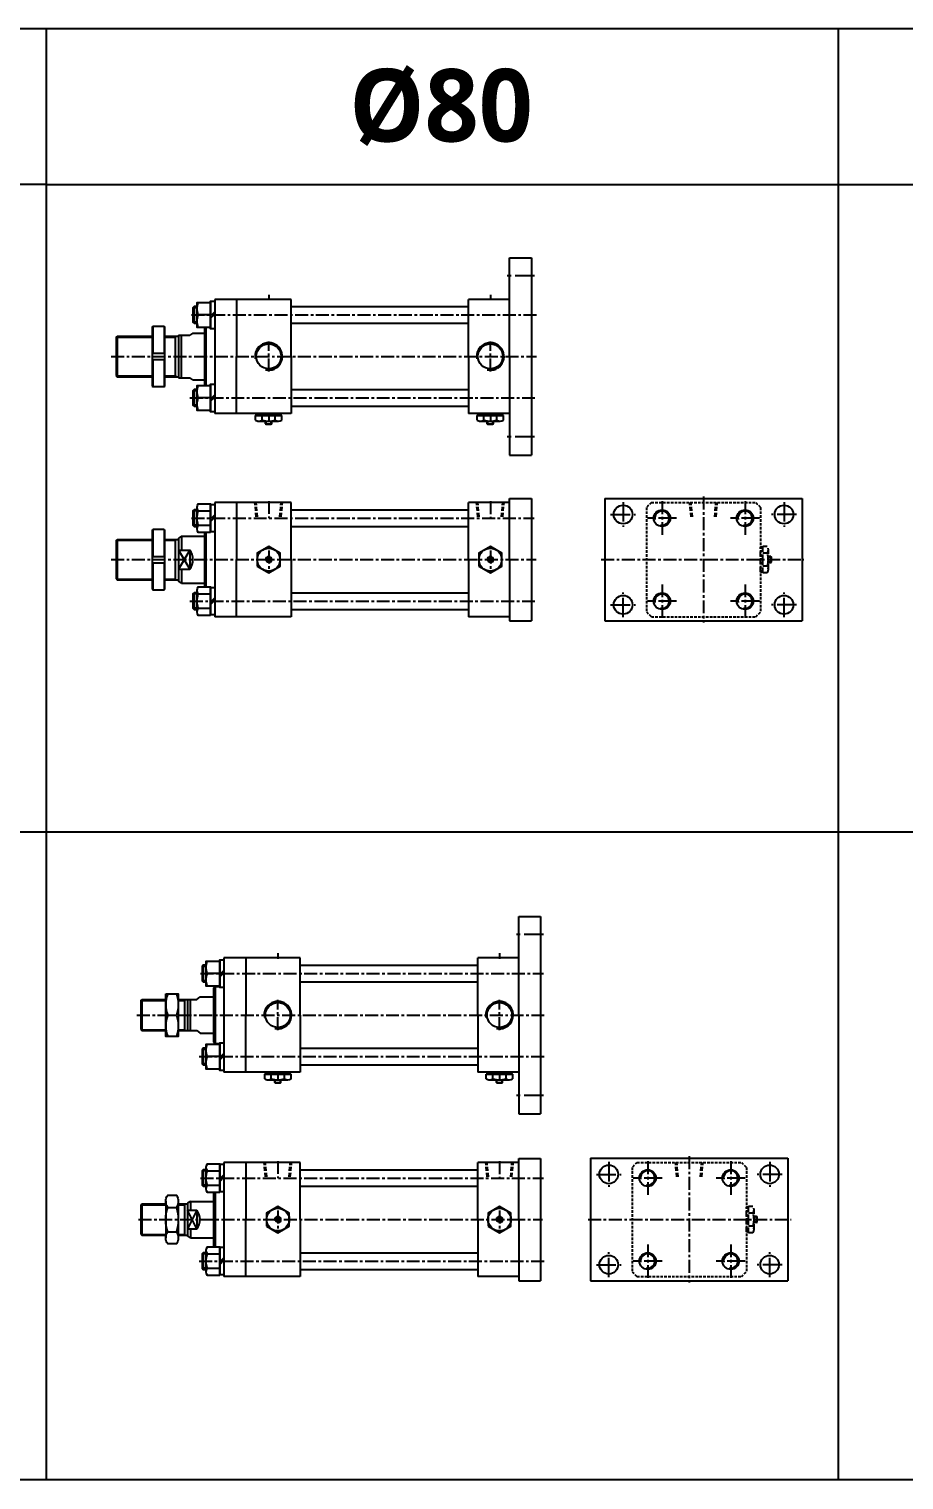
# Model space of a CAD drawing. Extents: x -819 to 8133, y 0 to 3948.
# Drawn here: x 2065 to 2908, y 2550 to 3948 of the extents above; entities that cross this region are included whole.
import ezdxf

# ---------------------------------------------------------------- set-up
doc = ezdxf.new("R2010")
doc.units = 0
doc.header["$LTSCALE"] = 10
doc.header["$MEASUREMENT"] = 0
for name, pattern in [('CENTER', [2, 1.25, -0.25, 0.25, -0.25]), ('CENTERX2', [4, 2.5, -0.5, 0.5, -0.5]), ('HIDDEN', [0.375, 0.25, -0.125]), ('HIDDENX2', [0.75, 0.5, -0.25])]:
    doc.linetypes.add(name, pattern=pattern)
doc.layers.get('0').update_dxf_attribs({"linetype": 'CONTINUOUS'})
for name, color, linetype in [('CEN', 1, 'CENTERX2'), ('CENTER', 1, 'CENTER'), ('DIM', 2, 'CONTINUOUS'), ('ML', 7, 'CONTINUOUS'), ('THIN', 3, 'CONTINUOUS'), ('외형선', 3, 'CONTINUOUS')]:
    doc.layers.add(name, color=color, linetype=linetype)
doc.styles.add('문자', font='romans.shx')

msp = doc.modelspace()

# ---------------------------------------------------------------- linework, layer by layer
for p, q in [((4720.9, 3948.2), (1438, 3948.2)), ((2082, 2550.2), (2082, 3948.2)), ((2844.8, 3948.2), (2844.8, 2550.2)), ((2082, 3798.2), (1438, 3798.2)), ((2082, 3798.2), (2844.8, 3798.2)), ((2844.8, 3798.2), (3744.2, 3798.2)), ((2293.1, 3567.8), (2293.6, 3567.3)), ((2293.1, 3567.8), (2299.1, 3567.8)), ((2293.6, 3567.3), (2298.6, 3567.3)), ((2299.1, 3567.8), (2298.6, 3567.3)), ((2506.6, 3567.8), (2507.1, 3567.3)), ((2506.6, 3567.8), (2512.6, 3567.8)), ((2507.1, 3567.3), (2512.1, 3567.3)), ((2512.6, 3567.8), (2512.1, 3567.3)), ((4720.9, 3174.2), (0, 3174.2)), ((2301.9, 2933.2), (2302.4, 2932.7)), ((2301.9, 2933.2), (2307.9, 2933.2)), ((2302.4, 2932.7), (2307.4, 2932.7)), ((2307.9, 2933.2), (2307.4, 2932.7)), ((2515.4, 2933.2), (2515.9, 2932.7)), ((2515.4, 2933.2), (2521.4, 2933.2)), ((2515.9, 2932.7), (2520.9, 2932.7)), ((2521.4, 2933.2), (2520.9, 2932.7)), ((4720.9, 2550.2), (0, 2550.2))]:
    msp.add_line(p, q)
at = {"color": 7, "linetype": 'Continuous'}
for p, q in [((2283.4, 3571.2), (2283.4, 3575.7)), ((2283.4, 3575.7), (2296.1, 3575.7)), ((2284.1, 3577.7), (2308.1, 3577.7)), ((2284.1, 3575.7), (2284.1, 3577.7)), ((2286.6, 3570.3), (2305.6, 3570.3)), ((2289.7, 3571.2), (2289.7, 3575.7)), ((2293.1, 3567.8), (2293.1, 3570.3)), ((2296.1, 3575.7), (2308.8, 3575.7)), ((2299.1, 3567.8), (2299.1, 3570.3)), ((2302.4, 3571.2), (2302.4, 3575.7)), ((2308.1, 3575.7), (2308.1, 3577.7)), ((2308.8, 3571.2), (2308.8, 3575.7)), ((2496.9, 3571.2), (2496.9, 3575.7)), ((2496.9, 3575.7), (2509.6, 3575.7)), ((2497.6, 3577.7), (2521.6, 3577.7)), ((2497.6, 3575.7), (2497.6, 3577.7)), ((2500.1, 3570.3), (2519.1, 3570.3)), ((2503.2, 3571.2), (2503.2, 3575.7)), ((2506.6, 3567.8), (2506.6, 3570.3)), ((2509.6, 3575.7), (2522.3, 3575.7)), ((2512.6, 3567.8), (2512.6, 3570.3)), ((2515.9, 3571.2), (2515.9, 3575.7)), ((2521.6, 3575.7), (2521.6, 3577.7)), ((2522.3, 3571.2), (2522.3, 3575.7)), ((2292.2, 2936.7), (2292.2, 2941.1)), ((2292.2, 2941.1), (2304.9, 2941.1)), ((2292.9, 2943.1), (2316.9, 2943.1)), ((2292.9, 2941.1), (2292.9, 2943.1)), ((2298.6, 2936.7), (2298.6, 2941.1)), ((2304.9, 2941.1), (2317.6, 2941.1)), ((2311.3, 2936.7), (2311.3, 2941.1)), ((2316.9, 2941.1), (2316.9, 2943.1)), ((2317.6, 2936.7), (2317.6, 2941.1)), ((2505.7, 2936.7), (2505.7, 2941.1)), ((2505.7, 2941.1), (2518.4, 2941.1)), ((2506.4, 2943.1), (2530.4, 2943.1)), ((2506.4, 2941.1), (2506.4, 2943.1)), ((2512.1, 2936.7), (2512.1, 2941.1)), ((2518.4, 2941.1), (2531.1, 2941.1)), ((2524.8, 2936.7), (2524.8, 2941.1)), ((2530.4, 2941.1), (2530.4, 2943.1)), ((2531.1, 2936.7), (2531.1, 2941.1)), ((2295.4, 2935.7), (2314.4, 2935.7)), ((2301.9, 2933.2), (2301.9, 2935.7)), ((2307.9, 2933.2), (2307.9, 2935.7)), ((2508.9, 2935.7), (2527.9, 2935.7)), ((2515.4, 2933.2), (2515.4, 2935.7)), ((2521.4, 2933.2), (2521.4, 2935.7))]:
    msp.add_line(p, q, dxfattribs=at)
for points in [[(2285.1, 3430.6), (2296.1, 3424.2), (2307.1, 3430.6), (2307.1, 3443.3), (2296.1, 3449.6), (2285.1, 3443.3)], [(2498.6, 3430.6), (2509.6, 3424.2), (2520.6, 3430.6), (2520.6, 3443.3), (2509.6, 3449.6), (2498.6, 3443.3)], [(2295.2, 3438.4), (2294.4, 3436.9), (2295.2, 3435.4), (2297, 3435.4), (2297.8, 3436.9), (2297, 3438.4)], [(2508.7, 3438.4), (2507.9, 3436.9), (2508.7, 3435.4), (2510.5, 3435.4), (2511.3, 3436.9), (2510.5, 3438.4)], [(2293.9, 2794.7), (2304.9, 2788.4), (2315.9, 2794.7), (2315.9, 2807.4), (2304.9, 2813.8), (2293.9, 2807.4)], [(2507.4, 2794.7), (2518.4, 2788.4), (2529.4, 2794.7), (2529.4, 2807.4), (2518.4, 2813.8), (2507.4, 2807.4)], [(2304, 2802.6), (2303.2, 2801.1), (2304, 2799.6), (2305.8, 2799.6), (2306.6, 2801.1), (2305.8, 2802.6)], [(2517.5, 2802.6), (2516.7, 2801.1), (2517.5, 2799.6), (2519.3, 2799.6), (2520.1, 2801.1), (2519.3, 2802.6)]]:
    msp.add_lwpolyline(points, close=True, dxfattribs=at)
for centre, radius in [((2296.1, 3436.9), 11), ((2296.1, 3436.9), 2.5), ((2509.6, 3436.9), 11), ((2509.6, 3436.9), 2.5), ((2304.9, 2801.1), 11), ((2518.4, 2801.1), 11), ((2304.9, 2801.1), 2.5), ((2518.4, 2801.1), 2.5)]:
    msp.add_circle(centre, radius, dxfattribs=at)
for centre, radius, start, end in [((2286.6, 3575.9), 5.62, 235.6158, 270), ((2286.6, 3575.9), 5.62, 235.6158, 304.3842), ((2296.1, 3591.3), 21, 252.412, 270), ((2296.1, 3591.3), 21, 270, 287.588), ((2305.6, 3575.9), 5.62, 235.6158, 304.3842), ((2500.1, 3575.9), 5.62, 235.6158, 270), ((2500.1, 3575.9), 5.62, 235.6158, 304.3842), ((2509.6, 3591.3), 21, 252.412, 270), ((2509.6, 3591.3), 21, 270, 287.588), ((2519.1, 3575.9), 5.62, 235.6158, 304.3842), ((2295.4, 2941.3), 5.62, 235.6158, 270), ((2295.4, 2941.3), 5.62, 235.6158, 304.3842), ((2304.9, 2956.7), 21, 252.412, 270), ((2304.9, 2956.7), 21, 270, 287.588), ((2314.4, 2941.3), 5.62, 235.6158, 304.3842), ((2508.9, 2941.3), 5.62, 235.6158, 270), ((2508.9, 2941.3), 5.62, 235.6158, 304.3842), ((2518.4, 2956.7), 21, 252.412, 270), ((2518.4, 2956.7), 21, 270, 287.588), ((2527.9, 2941.3), 5.62, 235.6158, 304.3842)]:
    msp.add_arc(centre, radius, start, end, dxfattribs=at)
at = {"layer": 'CEN', "color": 1, "linetype": 'CENTER', "ltscale": 1.5}
for p, q in [((2552.1, 3710.2), (2525.1, 3710.2)), ((2552.1, 3555.2), (2525.1, 3555.2)), ((2637.5, 3492.4), (2637.5, 3468.4)), ((2792.5, 3492.4), (2792.5, 3468.4)), ((2625.5, 3480.4), (2649.5, 3480.4)), ((2804.5, 3480.4), (2780.5, 3480.4)), ((2637.5, 3381.4), (2637.5, 3405.4)), ((2792.5, 3381.4), (2792.5, 3405.4)), ((2625.5, 3393.4), (2649.5, 3393.4)), ((2804.5, 3393.4), (2780.5, 3393.4)), ((2560.9, 3075.6), (2533.9, 3075.6)), ((2560.9, 2920.6), (2533.9, 2920.6)), ((2623.7, 2856.6), (2623.7, 2832.6)), ((2778.7, 2856.6), (2778.7, 2832.6)), ((2611.7, 2844.6), (2635.7, 2844.6)), ((2790.7, 2844.6), (2766.7, 2844.6)), ((2623.7, 2745.6), (2623.7, 2769.6)), ((2778.7, 2745.6), (2778.7, 2769.6)), ((2611.7, 2757.6), (2635.7, 2757.6)), ((2790.7, 2757.6), (2766.7, 2757.6))]:
    msp.add_line(p, q, dxfattribs=at)
at = {"layer": 'CENTER'}
for p, q in [((2675, 3493.1), (2675, 3460.8)), ((2755, 3493.1), (2755, 3460.8)), ((2689, 3476.9), (2661, 3476.9)), ((2769, 3476.9), (2741, 3476.9)), ((2675, 3413.1), (2675, 3380.8)), ((2755, 3413.1), (2755, 3380.8)), ((2689, 3396.9), (2661, 3396.9)), ((2769, 3396.9), (2741, 3396.9)), ((2661.2, 2857.2), (2661.2, 2825)), ((2741.2, 2857.2), (2741.2, 2825)), ((2675.2, 2841.1), (2647.2, 2841.1)), ((2755.2, 2841.1), (2727.2, 2841.1)), ((2661.2, 2777.2), (2661.2, 2745)), ((2741.2, 2777.2), (2741.2, 2745)), ((2675.2, 2761.1), (2647.2, 2761.1)), ((2755.2, 2761.1), (2727.2, 2761.1))]:
    msp.add_line(p, q, dxfattribs=at)
at = {"layer": 'DIM'}
for p, q in [((2293.6, 3567.3), (2293.6, 3570.3)), ((2298.6, 3567.3), (2298.6, 3570.3)), ((2507.1, 3567.3), (2507.1, 3570.3)), ((2512.1, 3567.3), (2512.1, 3570.3)), ((2302.4, 2932.7), (2302.4, 2935.7)), ((2307.4, 2932.7), (2307.4, 2935.7)), ((2515.9, 2932.7), (2515.9, 2935.7)), ((2520.9, 2932.7), (2520.9, 2935.7))]:
    msp.add_line(p, q, dxfattribs=at)
for centre in [(2296.1, 3436.9), (2509.6, 3436.9), (2304.9, 2801.1), (2518.4, 2801.1)]:
    msp.add_arc(centre, 3, 270, 180, dxfattribs=at)
at = {"layer": 'ML'}
for p, q in [((2528.1, 3727.7), (2549.1, 3727.7)), ((2549.1, 3727.7), (2549.1, 3537.7)), ((2224.2, 3680.7), (2224.2, 3664.7)), ((2244.1, 3687.7), (2244.1, 3577.7)), ((2265.1, 3687.7), (2244.1, 3687.7)), ((2240.1, 3672.7), (2228.2, 3672.7)), ((2240.1, 3671.8), (2244.1, 3675.8)), ((2240.1, 3669.5), (2244.1, 3673.5)), ((2149.1, 3651.2), (2150.1, 3652.2)), ((2149.1, 3651.2), (2149.1, 3614.2)), ((2150.1, 3652.2), (2150.1, 3613.2)), ((2183.9, 3661.2), (2184.4, 3661.7)), ((2183.9, 3661.2), (2183.9, 3604.2)), ((2184.4, 3661.7), (2184.4, 3635.7)), ((2195.4, 3661.7), (2184.4, 3661.7)), ((2195.4, 3661.7), (2195.4, 3635.7)), ((2195.4, 3661.7), (2195.9, 3661.2)), ((2195.9, 3604.2), (2195.9, 3661.2)), ((2206.1, 3652.2), (2206.1, 3613.2)), ((2209.1, 3653.2), (2209.1, 3612.2)), ((2212.1, 3612.2), (2212.1, 3653.2)), ((2223.1, 3655.2), (2220.1, 3653.2)), ((2234.1, 3660.7), (2234.1, 3604.7)), ((2235.6, 3660.7), (2235.6, 3604.7)), ((2183.9, 3635.7), (2195.9, 3635.7)), ((2183.9, 3629.7), (2195.9, 3629.7)), ((2184.4, 3629.7), (2184.4, 3603.7)), ((2195.4, 3629.7), (2195.4, 3603.7)), ((2149.1, 3614.2), (2150.1, 3613.2)), ((2223.1, 3610.2), (2220.1, 3612.2)), ((2183.9, 3604.2), (2184.4, 3603.7)), ((2184.4, 3603.7), (2195.4, 3603.7)), ((2195.4, 3603.7), (2195.9, 3604.2)), ((2224.2, 3600.7), (2224.2, 3584.7)), ((2240.1, 3591.8), (2244.1, 3595.8)), ((2240.1, 3589.5), (2244.1, 3593.5)), ((2240.1, 3592.7), (2228.2, 3592.7)), ((2265.1, 3577.7), (2244.1, 3577.7)), ((2528.1, 3537.7), (2549.1, 3537.7)), ((2528.1, 3495.9), (2549.1, 3495.9)), ((2549.1, 3495.9), (2549.1, 3377.9)), ((2620, 3495.9), (2810, 3495.9)), ((2620, 3495.9), (2620, 3377.9)), ((2810, 3495.9), (2810, 3377.9)), ((2224.2, 3484.9), (2224.2, 3468.9)), ((2227.1, 3466.6), (2227.1, 3487.3)), ((2228.2, 3483.9), (2240.1, 3483.9)), ((2265.1, 3491.9), (2244.1, 3491.9)), ((2244.1, 3491.9), (2244.1, 3381.9)), ((2228.2, 3470), (2240.1, 3470)), ((2240.1, 3476.1), (2244.1, 3480.1)), ((2240.1, 3473.8), (2244.1, 3477.8)), ((2149.1, 3455.4), (2150.1, 3456.4)), ((2149.1, 3455.4), (2149.1, 3418.4)), ((2150.1, 3456.4), (2150.1, 3417.4)), ((2183.9, 3465.4), (2184.4, 3465.9)), ((2183.9, 3465.4), (2183.9, 3408.4)), ((2195.4, 3465.9), (2184.4, 3465.9)), ((2184.4, 3465.9), (2184.4, 3439.9)), ((2195.4, 3465.9), (2195.9, 3465.4)), ((2195.4, 3465.9), (2195.4, 3439.9)), ((2195.9, 3408.4), (2195.9, 3465.4)), ((2206.1, 3456.4), (2206.1, 3417.4)), ((2212.1, 3459.4), (2209.1, 3457.7)), ((2209.1, 3457.7), (2209.1, 3416.2)), ((2212.1, 3459.4), (2212.1, 3446.2)), ((2234.1, 3463.1), (2234.1, 3410.8)), ((2235.6, 3463.1), (2235.6, 3410.8)), ((2183.9, 3439.9), (2195.9, 3439.9)), ((2209.1, 3446.2), (2220.1, 3446.2)), ((2220.1, 3446.2), (2220.1, 3427.7)), ((2183.9, 3433.9), (2195.9, 3433.9)), ((2184.4, 3433.9), (2184.4, 3407.9)), ((2195.4, 3433.9), (2195.4, 3407.9)), ((2209.1, 3427.7), (2220.1, 3427.7)), ((2212.1, 3427.7), (2212.1, 3414.4)), ((2149.1, 3418.4), (2150.1, 3417.4)), ((2212.1, 3414.4), (2209.1, 3416.2)), ((2183.9, 3408.4), (2184.4, 3407.9)), ((2184.4, 3407.9), (2195.4, 3407.9)), ((2195.4, 3407.9), (2195.9, 3408.4)), ((2224.2, 3404.9), (2224.2, 3388.9)), ((2227.1, 3386.6), (2227.1, 3407.3)), ((2228.2, 3403.9), (2240.1, 3403.9)), ((2240.1, 3396.1), (2244.1, 3400.1)), ((2240.1, 3393.8), (2244.1, 3397.8)), ((2228.2, 3390), (2240.1, 3390)), ((2265.1, 3381.9), (2244.1, 3381.9)), ((2528.1, 3377.9), (2549.1, 3377.9)), ((2620, 3377.9), (2810, 3377.9)), ((2536.9, 3093.1), (2557.9, 3093.1)), ((2557.9, 3093.1), (2557.9, 2903.1)), ((2252.9, 3053.1), (2252.9, 2943.1)), ((2273.9, 3053.1), (2252.9, 3053.1)), ((2233, 3046.1), (2233, 3030.1)), ((2248.9, 3038.1), (2237, 3038.1)), ((2248.9, 3037.2), (2252.9, 3041.2)), ((2248.9, 3034.9), (2252.9, 3038.9)), ((2242.9, 3024.1), (2244.4, 3025.6)), ((2242.9, 3024.1), (2242.9, 2972.1)), ((2244.4, 3025.6), (2244.4, 2970.6)), ((2172.9, 3012.1), (2173.9, 3013.1)), ((2172.9, 3012.1), (2172.9, 2984.1)), ((2173.9, 3013.1), (2173.9, 2983.1)), ((2214.9, 3013.1), (2214.9, 2983.1)), ((2217.9, 3013.1), (2217.9, 2983.1)), ((2220.9, 2983.1), (2220.9, 3013.1)), ((2226.9, 3013.1), (2229.9, 3015.6)), ((2198.8, 2998.1), (2207.1, 2998.1)), ((2172.9, 2984.1), (2173.9, 2983.1)), ((2226.9, 2983.1), (2229.9, 2980.6)), ((2233, 2966.1), (2233, 2950.1)), ((2242.9, 2972.1), (2244.4, 2970.6)), ((2248.9, 2958.1), (2237, 2958.1)), ((2248.9, 2957.2), (2252.9, 2961.2)), ((2248.9, 2954.9), (2252.9, 2958.9)), ((2273.9, 2943.1), (2252.9, 2943.1)), ((2536.9, 2903.1), (2557.9, 2903.1)), ((2273.9, 2856.1), (2252.9, 2856.1)), ((2252.9, 2856.1), (2252.9, 2746.1)), ((2536.9, 2859.9), (2557.9, 2859.9)), ((2557.9, 2859.9), (2557.9, 2741.9)), ((2606.2, 2860.1), (2796.2, 2860.1)), ((2606.2, 2860.1), (2606.2, 2742.1)), ((2796.2, 2860.1), (2796.2, 2742.1)), ((2233, 2849.1), (2233, 2833.1)), ((2235.9, 2830.7), (2235.9, 2851.5)), ((2237, 2848), (2248.9, 2848)), ((2248.9, 2840.2), (2252.9, 2844.2)), ((2248.9, 2837.9), (2252.9, 2841.9)), ((2237, 2834.1), (2248.9, 2834.1)), ((2242.9, 2827.2), (2242.9, 2774.9)), ((2244.4, 2827.2), (2244.4, 2774.9)), ((2172.9, 2815.1), (2173.9, 2816.1)), ((2172.9, 2815.1), (2172.9, 2787.1)), ((2173.9, 2816.1), (2173.9, 2786.1)), ((2197, 2818.7), (2197, 2783.4)), ((2198.8, 2812.8), (2207.1, 2812.8)), ((2209, 2818.7), (2209, 2783.4)), ((2214.9, 2816.1), (2214.9, 2786.1)), ((2220.9, 2818.6), (2217.9, 2816.8)), ((2217.9, 2816.8), (2217.9, 2785.3)), ((2217.9, 2810.1), (2226.9, 2810.1)), ((2220.9, 2818.6), (2220.9, 2810.1)), ((2226.9, 2810.1), (2226.9, 2792.1)), ((2172.9, 2787.1), (2173.9, 2786.1)), ((2198.8, 2789.3), (2207.1, 2789.3)), ((2217.9, 2792.1), (2226.9, 2792.1)), ((2220.9, 2783.6), (2217.9, 2785.3)), ((2220.9, 2792.1), (2220.9, 2783.6)), ((2233, 2769.1), (2233, 2753.1)), ((2235.9, 2750.7), (2235.9, 2771.5)), ((2237, 2768), (2248.9, 2768)), ((2237, 2754.1), (2248.9, 2754.1)), ((2248.9, 2760.2), (2252.9, 2764.2)), ((2248.9, 2757.9), (2252.9, 2761.9)), ((2273.9, 2746.1), (2252.9, 2746.1)), ((2536.9, 2741.9), (2557.9, 2741.9)), ((2606.2, 2742.1), (2796.2, 2742.1))]:
    msp.add_line(p, q, dxfattribs=at)
at = {"layer": 'ML', "color": 1, "linetype": 'CENTER'}
for p, q in [((2296.1, 3692.1), (2296.1, 3686.9)), ((2509.6, 3692.1), (2509.6, 3686.9)), ((2296.1, 3618.1), (2296.1, 3647.2)), ((2509.6, 3618.1), (2509.6, 3647.2)), ((2296.1, 3578.6), (2296.1, 3569.6)), ((2509.6, 3578.6), (2509.6, 3569.6)), ((2715, 3497.7), (2715, 3376.5)), ((2296.1, 3445.7), (2296.1, 3428.1)), ((2509.6, 3445.7), (2509.6, 3428.1)), ((2616.3, 3436.9), (2811.5, 3436.9)), ((2304.9, 3057.6), (2304.9, 3052.3)), ((2518.4, 3057.6), (2518.4, 3052.3)), ((2304.9, 2983.5), (2304.9, 3012.7)), ((2518.4, 2983.5), (2518.4, 3012.7)), ((2304.9, 2944), (2304.9, 2935.1)), ((2518.4, 2944), (2518.4, 2935.1)), ((2701.2, 2862.2), (2701.2, 2740.5)), ((2304.9, 2809.9), (2304.9, 2792.3)), ((2518.4, 2809.9), (2518.4, 2792.3)), ((2603.7, 2801.1), (2799.4, 2801.1))]:
    msp.add_line(p, q, dxfattribs=at)
at = {"layer": 'ML', "color": 2}
for p, q in [((2206.1, 3651.4), (2207.4, 3652.2)), ((2206.1, 3613.9), (2207.4, 3613.2)), ((2206.1, 3455.7), (2207.4, 3456.4)), ((2220.1, 3446.2), (2209.1, 3427.7)), ((2209.1, 3446.2), (2220.1, 3427.7)), ((2206.1, 3418.2), (2207.4, 3417.4)), ((2214.9, 3012.3), (2216.2, 3013.1)), ((2214.9, 2983.8), (2216.2, 2983.1)), ((2214.9, 2815.3), (2216.2, 2816.1)), ((2226.9, 2810.1), (2217.9, 2792.1)), ((2226.9, 2792.1), (2217.9, 2810.1)), ((2214.9, 2786.8), (2216.2, 2786.1))]:
    msp.add_line(p, q, dxfattribs=at)
at = {"layer": 'ML', "color": 6, "linetype": 'HIDDEN', "ltscale": 1.5}
for p, q in [((2284.1, 3478.3), (2282.8, 3491.9)), ((2285.3, 3478.3), (2284.1, 3491.9)), ((2306.8, 3478.3), (2308.1, 3491.9)), ((2308.1, 3478.3), (2309.3, 3491.9)), ((2497.6, 3478.3), (2496.3, 3491.9)), ((2498.8, 3478.3), (2497.6, 3491.9)), ((2520.3, 3478.3), (2521.6, 3491.9)), ((2521.6, 3478.3), (2522.8, 3491.9)), ((2703, 3478.3), (2701.7, 3491.9)), ((2704.2, 3478.3), (2703, 3491.9)), ((2725.7, 3478.3), (2727, 3491.9)), ((2727, 3478.3), (2728.2, 3491.9)), ((2292.9, 2842.4), (2291.7, 2856.1)), ((2294.2, 2842.4), (2292.9, 2856.1)), ((2315.7, 2842.4), (2316.9, 2856.1)), ((2316.9, 2842.4), (2318.2, 2856.1)), ((2506.4, 2842.4), (2505.2, 2856)), ((2507.7, 2842.4), (2506.4, 2856)), ((2529.2, 2842.4), (2530.4, 2856)), ((2530.4, 2842.4), (2531.7, 2856)), ((2689.2, 2842.4), (2687.9, 2856)), ((2690.4, 2842.4), (2689.2, 2856)), ((2711.9, 2842.4), (2713.2, 2856)), ((2713.2, 2842.4), (2714.4, 2856))]:
    msp.add_line(p, q, dxfattribs=at)
at = {"layer": 'ML', "color": 6, "linetype": 'HIDDEN'}
for p, q in [((2660, 3487.2), (2660, 3386.7)), ((2664.7, 3491.9), (2765.2, 3491.9)), ((2770, 3487.2), (2770, 3386.7)), ((2664.7, 3381.9), (2765.2, 3381.9)), ((2650.9, 2856.1), (2751.4, 2856.1)), ((2646.2, 2851.3), (2646.2, 2750.8)), ((2756.2, 2851.3), (2756.2, 2750.8)), ((2650.9, 2746.1), (2751.4, 2746.1))]:
    msp.add_line(p, q, dxfattribs=at)
at = {"layer": 'ML', "color": 6, "linetype": 'HIDDENX2'}
for p, q in [((2770, 3424.9), (2770, 3448.9)), ((2772, 3448.9), (2770, 3448.9)), ((2776.4, 3449.6), (2772, 3449.6)), ((2772, 3436.9), (2772, 3449.6)), ((2776.4, 3443.3), (2772, 3443.3)), ((2777.4, 3427.4), (2777.4, 3446.5)), ((2779.9, 3439.9), (2777.4, 3439.9)), ((2780.4, 3439.4), (2777.4, 3439.4)), ((2779.9, 3433.9), (2779.9, 3439.9)), ((2779.9, 3439.9), (2780.4, 3439.4)), ((2780.4, 3434.4), (2780.4, 3439.4)), ((2772, 3424.2), (2772, 3436.9)), ((2776.4, 3430.6), (2772, 3430.6)), ((2780.4, 3434.4), (2777.4, 3434.4)), ((2779.9, 3433.9), (2777.4, 3433.9)), ((2779.9, 3433.9), (2780.4, 3434.4)), ((2772, 3424.9), (2770, 3424.9)), ((2776.4, 3424.2), (2772, 3424.2)), ((2756.2, 2789.1), (2756.2, 2813.1)), ((2758.2, 2813.1), (2756.2, 2813.1)), ((2762.6, 2813.8), (2758.2, 2813.8)), ((2758.2, 2801.1), (2758.2, 2813.8)), ((2763.6, 2791.5), (2763.6, 2810.6)), ((2762.6, 2807.4), (2758.2, 2807.4)), ((2758.2, 2788.4), (2758.2, 2801.1)), ((2766.1, 2804.1), (2763.6, 2804.1)), ((2766.6, 2803.6), (2763.6, 2803.6)), ((2766.6, 2798.6), (2763.6, 2798.6)), ((2766.1, 2798.1), (2763.6, 2798.1)), ((2766.1, 2798.1), (2766.1, 2804.1)), ((2766.1, 2804.1), (2766.6, 2803.6)), ((2766.1, 2798.1), (2766.6, 2798.6)), ((2766.6, 2798.6), (2766.6, 2803.6)), ((2758.2, 2789.1), (2756.2, 2789.1)), ((2762.6, 2794.7), (2758.2, 2794.7)), ((2762.6, 2788.4), (2758.2, 2788.4))]:
    msp.add_line(p, q, dxfattribs=at)
at = {"layer": 'ML', "color": 2, "linetype": 'Continuous'}
for p, q in [((2173.2, 3012.3), (2197, 3012.3)), ((2209, 3012.3), (2214.9, 3012.3)), ((2173.2, 2983.8), (2197, 2983.8)), ((2209, 2983.8), (2214.9, 2983.8)), ((2173.2, 2815.3), (2197, 2815.3)), ((2209, 2815.3), (2214.9, 2815.3)), ((2173.2, 2786.8), (2197, 2786.8)), ((2209, 2786.8), (2214.9, 2786.8))]:
    msp.add_line(p, q, dxfattribs=at)
at = {"layer": 'ML', "color": 7, "linetype": 'Continuous'}
for p, q in [((2173.9, 3013.1), (2197, 3013.1)), ((2209, 3013.1), (2226.9, 3013.1)), ((2229.9, 3015.6), (2242.9, 3015.6)), ((2173.9, 2983.1), (2197, 2983.1)), ((2209, 2983.1), (2226.9, 2983.1)), ((2229.9, 2980.6), (2242.9, 2980.6)), ((2173.9, 2816.1), (2197, 2816.1)), ((2209, 2816.1), (2217.9, 2816.1)), ((2220.9, 2818.6), (2242.9, 2818.6)), ((2173.9, 2786.1), (2197, 2786.1)), ((2209, 2786.1), (2217.9, 2786.1)), ((2220.9, 2783.6), (2242.9, 2783.6))]:
    msp.add_line(p, q, dxfattribs=at)
at = {"layer": 'ML'}
for points in [[(2227.1, 3680.7), (2224.2, 3680.7), (2223.1, 3679.6), (2223.1, 3665.7), (2224.2, 3664.7), (2227.1, 3664.7)], [(2244.1, 3686), (2244.1, 3659.4), (2240.1, 3659.4), (2240.1, 3686), (2244.1, 3686)], [(2227.1, 3600.7), (2224.2, 3600.7), (2223.1, 3599.6), (2223.1, 3585.7), (2224.2, 3584.7), (2227.1, 3584.7)], [(2244.1, 3606), (2244.1, 3579.4), (2240.1, 3579.4), (2240.1, 3606), (2244.1, 3606)], [(2227.1, 3484.9), (2224.2, 3484.9), (2223.1, 3483.9), (2223.1, 3470), (2224.2, 3468.9), (2227.1, 3468.9)], [(2244.1, 3490.2), (2244.1, 3463.6), (2240.1, 3463.6), (2240.1, 3490.2), (2244.1, 3490.2)], [(2227.1, 3404.9), (2224.2, 3404.9), (2223.1, 3403.9), (2223.1, 3390), (2224.2, 3388.9), (2227.1, 3388.9)], [(2244.1, 3410.2), (2244.1, 3383.6), (2240.1, 3383.6), (2240.1, 3410.2), (2244.1, 3410.2)], [(2252.9, 3051.4), (2252.9, 3024.8), (2248.9, 3024.8), (2248.9, 3051.4), (2252.9, 3051.4)], [(2235.9, 3046.1), (2233, 3046.1), (2231.9, 3045), (2231.9, 3031.2), (2233, 3030.1), (2235.9, 3030.1)], [(2235.9, 2966.1), (2233, 2966.1), (2231.9, 2965), (2231.9, 2951.2), (2233, 2950.1), (2235.9, 2950.1)], [(2252.9, 2971.4), (2252.9, 2944.8), (2248.9, 2944.8), (2248.9, 2971.4), (2252.9, 2971.4)], [(2252.9, 2854.4), (2252.9, 2827.8), (2248.9, 2827.8), (2248.9, 2854.4), (2252.9, 2854.4)], [(2235.9, 2849.1), (2233, 2849.1), (2231.9, 2848), (2231.9, 2834.2), (2233, 2833.1), (2235.9, 2833.1)], [(2235.9, 2769.1), (2233, 2769.1), (2231.9, 2768), (2231.9, 2754.2), (2233, 2753.1), (2235.9, 2753.1)], [(2252.9, 2774.4), (2252.9, 2747.8), (2248.9, 2747.8), (2248.9, 2774.4), (2252.9, 2774.4)]]:
    msp.add_lwpolyline(points, dxfattribs=at)
for points in [[(2228.2, 3660.7, -0.178633), (2228.2, 3672.7, -0.178633), (2228.2, 3684.7)], [(2228.2, 3580.7, -0.178633), (2228.2, 3592.7, -0.178633), (2228.2, 3604.7)], [(2240.1, 3463.1), (2228.2, 3463.1, -0.309401), (2228.2, 3470, -0.154701), (2228.2, 3483.9, -0.309401), (2228.2, 3490.8), (2240.1, 3490.8), (2240.1, 3463.1)], [(2240.1, 3383.1), (2228.2, 3383.1, -0.309401), (2228.2, 3390, -0.154701), (2228.2, 3403.9, -0.309401), (2228.2, 3410.8), (2240.1, 3410.8), (2240.1, 3383.1)], [(2237, 3026.1, -0.178633), (2237, 3038.1, -0.178633), (2237, 3050.1)], [(2198.8, 3018.6, 0.178633), (2198.8, 2998.1, 0.178633), (2198.8, 2977.6)], [(2207.1, 3018.6, -0.178633), (2207.1, 2998.1, -0.178633), (2207.1, 2977.6)], [(2237, 2946.1, -0.178633), (2237, 2958.1, -0.178633), (2237, 2970.1)], [(2248.9, 2827.2), (2237, 2827.2, -0.309401), (2237, 2834.1, -0.154701), (2237, 2848, -0.309401), (2237, 2854.9), (2248.9, 2854.9), (2248.9, 2827.2)], [(2198.8, 2812.8, -0.309401), (2198.8, 2824.6), (2207.1, 2824.6, -0.309401), (2207.1, 2812.8, -0.154701), (2207.1, 2789.3, -0.309401), (2207.1, 2777.6), (2198.8, 2777.6, -0.309401), (2198.8, 2789.3, -0.154701), (2198.8, 2812.8, 0.178633)], [(2248.9, 2747.2), (2237, 2747.2, -0.309401), (2237, 2754.1, -0.154701), (2237, 2768, -0.309401), (2237, 2774.9), (2248.9, 2774.9), (2248.9, 2747.2)]]:
    msp.add_lwpolyline(points, format="xyb", dxfattribs=at)
for points in [[(2240.1, 3660.7), (2227.1, 3660.7), (2227.1, 3684.7), (2240.1, 3684.7)], [(2240.1, 3580.7), (2227.1, 3580.7), (2227.1, 3604.7), (2240.1, 3604.7)], [(2248.9, 3026.1), (2235.9, 3026.1), (2235.9, 3050.1), (2248.9, 3050.1)], [(2197, 3018.6), (2209, 3018.6), (2209, 2977.6), (2197, 2977.6)], [(2248.9, 2946.1), (2235.9, 2946.1), (2235.9, 2970.1), (2248.9, 2970.1)]]:
    msp.add_lwpolyline(points, close=True, dxfattribs=at)
for centre, radius in [((2296.1, 3632.7), 12), ((2509.6, 3632.7), 12), ((2637.5, 3480.4), 9), ((2675, 3476.9), 8), ((2755, 3476.9), 8), ((2792.5, 3480.4), 9), ((2637.5, 3393.4), 9), ((2675, 3396.9), 8), ((2755, 3396.9), 8), ((2792.5, 3393.4), 9), ((2304.9, 2998.1), 12), ((2518.4, 2998.1), 12), ((2623.7, 2844.6), 9), ((2778.7, 2844.6), 9), ((2661.2, 2841.1), 8), ((2741.2, 2841.1), 8), ((2661.2, 2761.1), 8), ((2741.2, 2761.1), 8), ((2623.7, 2757.6), 9), ((2778.7, 2757.6), 9)]:
    msp.add_circle(centre, radius, dxfattribs=at)
at = {"layer": 'ML', "color": 2}
for centre, radius, start, end in [((2296.1, 3632.7), 13.2, 256.7423, 190.0921), ((2509.6, 3632.7), 13.2, 256.7423, 190.0921), ((2675, 3476.9), 6.92, 258.3945, 189.733), ((2755, 3476.9), 6.92, 258.3945, 189.733), ((2675, 3396.9), 6.92, 258.3945, 189.733), ((2755, 3396.9), 6.92, 258.3945, 189.733), ((2304.9, 2998.1), 13.2, 256.7423, 190.0921), ((2518.4, 2998.1), 13.2, 256.7423, 190.0921), ((2661.2, 2841.1), 6.92, 258.3945, 189.733), ((2741.2, 2841.1), 6.92, 258.3945, 189.733), ((2661.2, 2761.1), 6.92, 258.3945, 189.733), ((2741.2, 2761.1), 6.92, 258.3945, 189.733)]:
    msp.add_arc(centre, radius, start, end, dxfattribs=at)
at = {"layer": 'ML', "color": 6, "linetype": 'HIDDEN'}
for centre, start, end in [((2715, 3436.9), 132.417, 137.583), ((2715, 3436.9), 42.417, 47.583), ((2715, 3436.9), 222.417, 227.583), ((2715, 3436.9), 312.417, 317.583), ((2701.2, 2801.1), 132.417, 137.583), ((2701.2, 2801.1), 42.417, 47.583), ((2701.2, 2801.1), 222.417, 227.583), ((2701.2, 2801.1), 312.417, 317.583)]:
    msp.add_arc(centre, 74.5, start, end, dxfattribs=at)
at = {"layer": 'ML'}
for centre, radius, start, end in [((2207.3, 3436.9), 15.8, 324.1474, 35.8526), ((2214.9, 2801.1), 15, 323.183, 36.817)]:
    msp.add_arc(centre, radius, start, end, dxfattribs=at)
at = {"layer": 'ML', "color": 6, "linetype": 'HIDDENX2'}
for centre, radius, start, end in [((2771.8, 3446.5), 5.62, 325.6158, 34.3842), ((2756.4, 3436.9), 21, 0, 17.588), ((2756.4, 3436.9), 21, 342.412, 0), ((2771.8, 3427.4), 5.62, 325.6158, 34.3842), ((2771.8, 3427.4), 5.62, 325.6158, 0), ((2758, 2810.6), 5.62, 325.6158, 34.3842), ((2742.6, 2801.1), 21, 0, 17.588), ((2742.6, 2801.1), 21, 342.412, 0), ((2758, 2791.5), 5.62, 325.6158, 34.3842), ((2758, 2791.5), 5.62, 325.6158, 0)]:
    msp.add_arc(centre, radius, start, end, dxfattribs=at)
at = {"layer": 'THIN', "color": 2}
for p, q in [((2227.1, 3679.6), (2223.1, 3679.6)), ((2227.1, 3665.7), (2223.1, 3665.7)), ((2227.1, 3599.6), (2223.1, 3599.6)), ((2227.1, 3585.7), (2223.1, 3585.7)), ((2227.1, 3483.9), (2223.1, 3483.9)), ((2227.1, 3470), (2223.1, 3470)), ((2227.1, 3403.9), (2223.1, 3403.9)), ((2227.1, 3390), (2223.1, 3390)), ((2235.9, 3045), (2231.9, 3045)), ((2235.9, 3031.2), (2231.9, 3031.2)), ((2235.9, 2965), (2231.9, 2965)), ((2235.9, 2951.2), (2231.9, 2951.2)), ((2235.9, 2848), (2231.9, 2848)), ((2235.9, 2834.2), (2231.9, 2834.2)), ((2235.9, 2768), (2231.9, 2768)), ((2235.9, 2754.2), (2231.9, 2754.2))]:
    msp.add_line(p, q, dxfattribs=at)
at = {"layer": '외형선', "color": 7}
for p, q in [((2528.1, 3632.7), (2528.1, 3727.7)), ((2317.6, 3687.7), (2265.1, 3687.7)), ((2265.1, 3687.7), (2265.1, 3632.7)), ((2317.6, 3632.7), (2317.6, 3687.7)), ((2528.1, 3687.7), (2488.6, 3687.7)), ((2488.6, 3632.7), (2488.6, 3687.7)), ((2265.1, 3577.7), (2265.1, 3632.7)), ((2317.6, 3632.7), (2317.6, 3577.7)), ((2488.6, 3632.7), (2488.6, 3577.7)), ((2528.1, 3632.7), (2528.1, 3537.7)), ((2317.6, 3577.7), (2265.1, 3577.7)), ((2528.1, 3577.7), (2488.6, 3577.7)), ((2528.1, 3436.9), (2528.1, 3495.9)), ((2317.6, 3491.9), (2265.1, 3491.9)), ((2265.1, 3491.9), (2265.1, 3436.9)), ((2317.6, 3436.9), (2317.6, 3491.9)), ((2528.1, 3491.9), (2488.6, 3491.9)), ((2488.6, 3436.9), (2488.6, 3491.9)), ((2265.1, 3381.9), (2265.1, 3436.9)), ((2317.6, 3436.9), (2317.6, 3381.9)), ((2488.6, 3436.9), (2488.6, 3381.9)), ((2528.1, 3436.9), (2528.1, 3377.9)), ((2317.6, 3381.9), (2265.1, 3381.9)), ((2528.1, 3381.9), (2488.6, 3381.9)), ((2536.9, 2998.1), (2536.9, 3093.1)), ((2326.4, 3053.1), (2273.9, 3053.1)), ((2273.9, 3053.1), (2273.9, 2998.1)), ((2326.4, 2998.1), (2326.4, 3053.1)), ((2536.9, 3053.1), (2497.4, 3053.1)), ((2497.4, 2998.1), (2497.4, 3053.1)), ((2273.9, 2943.1), (2273.9, 2998.1)), ((2326.4, 2998.1), (2326.4, 2943.1)), ((2497.4, 2998.1), (2497.4, 2943.1)), ((2536.9, 2998.1), (2536.9, 2903.1)), ((2326.4, 2943.1), (2273.9, 2943.1)), ((2536.9, 2943.1), (2497.4, 2943.1)), ((2326.4, 2856.1), (2273.9, 2856.1)), ((2273.9, 2856.1), (2273.9, 2801.1)), ((2326.4, 2801.1), (2326.4, 2856.1)), ((2536.9, 2856.1), (2497.4, 2856.1)), ((2497.4, 2801.1), (2497.4, 2856.1)), ((2536.9, 2801.1), (2536.9, 2859.9)), ((2273.9, 2746.1), (2273.9, 2801.1)), ((2326.4, 2801.1), (2326.4, 2746.1)), ((2497.4, 2801.1), (2497.4, 2746.1)), ((2536.9, 2801.1), (2536.9, 2741.9)), ((2326.4, 2746.1), (2273.9, 2746.1)), ((2536.9, 2746.1), (2497.4, 2746.1))]:
    msp.add_line(p, q, dxfattribs=at)
at = {"layer": '외형선', "color": 7, "linetype": 'Continuous'}
for p, q in [((2317.6, 3680.7), (2488.6, 3680.7)), ((2317.6, 3664.7), (2488.6, 3664.7)), ((2150.1, 3652.2), (2183.9, 3652.2)), ((2195.9, 3652.2), (2209.1, 3652.2)), ((2209.1, 3653.2), (2220.1, 3653.2)), ((2223.1, 3655.2), (2234.1, 3655.2)), ((2150.1, 3613.2), (2183.9, 3613.2)), ((2195.9, 3613.2), (2209.1, 3613.2)), ((2209.1, 3612.2), (2220.1, 3612.2)), ((2223.1, 3610.2), (2234.1, 3610.2)), ((2317.6, 3600.7), (2488.6, 3600.7)), ((2317.6, 3584.7), (2488.6, 3584.7)), ((2317.6, 3484.9), (2488.6, 3484.9)), ((2317.6, 3468.9), (2488.6, 3468.9)), ((2150.1, 3456.4), (2183.9, 3456.4)), ((2195.9, 3456.4), (2209.1, 3456.4)), ((2212.1, 3459.4), (2234.1, 3459.4)), ((2150.1, 3417.4), (2183.9, 3417.4)), ((2195.9, 3417.4), (2209.1, 3417.4)), ((2212.1, 3414.4), (2234.1, 3414.4)), ((2317.6, 3404.9), (2488.6, 3404.9)), ((2317.6, 3388.9), (2488.6, 3388.9)), ((2326.4, 3046.1), (2497.4, 3046.1)), ((2244.4, 3025.6), (2248.9, 3025.6)), ((2326.4, 3030.1), (2497.4, 3030.1)), ((2244.4, 2970.6), (2248.9, 2970.6)), ((2326.4, 2966.1), (2497.4, 2966.1)), ((2326.4, 2950.1), (2497.4, 2950.1)), ((2326.4, 2849.1), (2497.4, 2849.1)), ((2326.4, 2833.1), (2497.4, 2833.1)), ((2326.4, 2769.1), (2497.4, 2769.1)), ((2326.4, 2753.1), (2497.4, 2753.1))]:
    msp.add_line(p, q, dxfattribs=at)
at = {"layer": '외형선', "color": 1, "linetype": 'CENTER'}
for p, q in [((2221.6, 3672.7), (2554.5, 3672.7)), ((2144.3, 3632.7), (2554.2, 3632.7)), ((2220.1, 3592.7), (2554.2, 3592.7)), ((2296.1, 3493.4), (2296.1, 3476.9)), ((2509.6, 3493.3), (2509.6, 3476)), ((2221.6, 3476.9), (2551.8, 3476.9)), ((2144.3, 3436.9), (2553.6, 3436.9)), ((2220.1, 3396.9), (2554.2, 3396.9)), ((2230.4, 3038.1), (2560.7, 3038.1)), ((2169.1, 2998.1), (2562.2, 2998.1)), ((2229, 2958.1), (2563.1, 2958.1)), ((2304.9, 2857.5), (2304.9, 2841.1)), ((2518.4, 2857.4), (2518.4, 2840.1)), ((2230.4, 2841.1), (2560.7, 2841.1)), ((2170.7, 2801.1), (2559.7, 2801.1)), ((2229, 2761.1), (2563.1, 2761.1))]:
    msp.add_line(p, q, dxfattribs=at)
at = {"layer": '외형선', "color": 2, "linetype": 'Continuous'}
for p, q in [((2149.3, 3651.4), (2183.9, 3651.4)), ((2195.9, 3651.4), (2206.1, 3651.4)), ((2149.3, 3613.9), (2183.9, 3613.9)), ((2195.9, 3613.9), (2206.1, 3613.9)), ((2149.3, 3455.7), (2183.9, 3455.7)), ((2195.9, 3455.7), (2206.1, 3455.7)), ((2149.3, 3418.2), (2183.9, 3418.2)), ((2195.9, 3418.2), (2206.1, 3418.2))]:
    msp.add_line(p, q, dxfattribs=at)

# ---------------------------------------------------------------- texts
at = {"insert": (2373.7, 3909.7), "char_height": 70, "attachment_point": 1, "style": '문자'}
msp.add_mtext_dynamic_manual_height_columns('{\\fMalgun Gothic|b1|i0|c129|p50;%%C80}', width=124.533, gutter_width=16, heights=[-75.6], dxfattribs=at)

doc.saveas('drawing.dxf')
